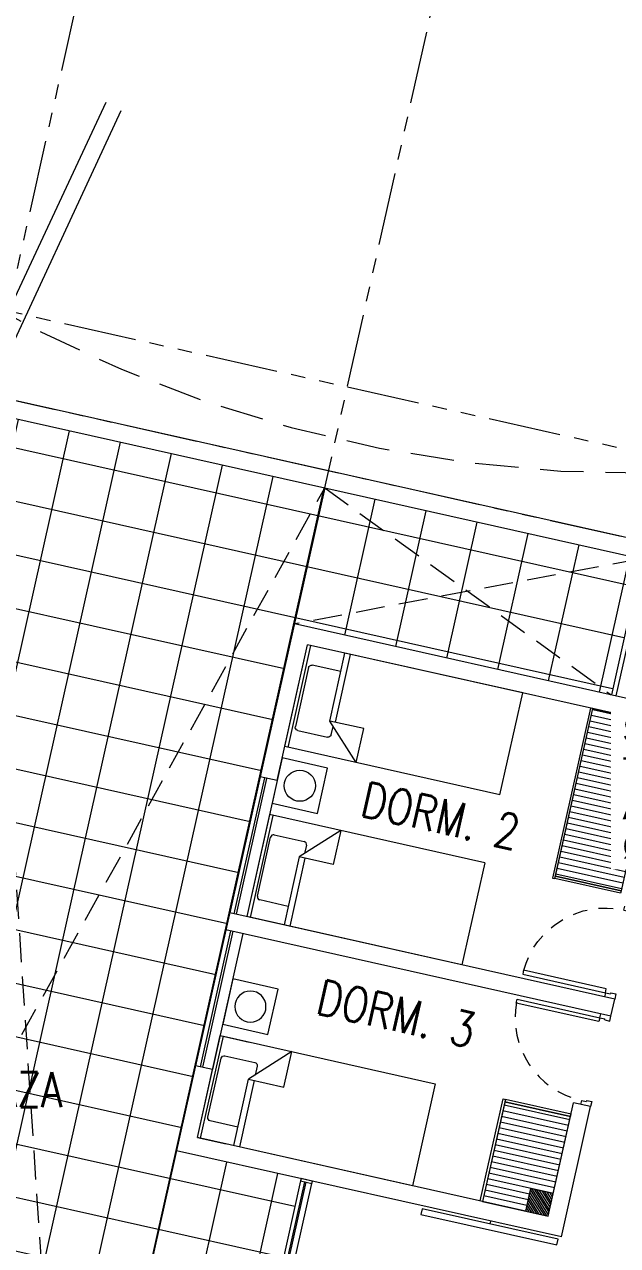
# Model space of a CAD drawing. Header units: millimetres. Extents: x 2471 to 2909, y 1327 to 1568.
# Drawn here: x 2624.46 to 2629.57, y 1508.15 to 1518.67 of the extents above; entities that cross this region are included whole.
import ezdxf
from ezdxf import colors
from ezdxf.entities.mleader import LeaderData, LeaderLine
from ezdxf.math import Vec2, Vec3
from ezdxf.xclip import XClip

# ---------------------------------------------------------------- set-up
doc = ezdxf.new("R2010")
doc.units = ezdxf.units.MM
doc.header["$XCLIPFRAME"] = 2
for name, pattern in [('ACAD_ISO07W100', [3, 0, -3]), ('HIDDEN', [0.375, 0.25, -0.125]), ('HIDDEN2', [0.1875, 0.125, -0.0625]), ('PHANTOM', [2.5, 1.25, -0.25, 0.25, -0.25, 0.25, -0.25])]:
    doc.linetypes.add(name, pattern=pattern)
doc.layers.get('0').update_dxf_attribs({"color": 251, "lineweight": 9})
for name, color, linetype, lineweight in [('00_TEXTO_G3S', 7, 'Continuous', 9), ('A-EJES', 251, 'PHANTOM', 13), ('A-ESTRUCTURA-HATCH', 251, 'Continuous', 13), ('A-HATCH', 251, 'Continuous', 13), ('A-MOBILIARIO', 251, 'Continuous', 13), ('A-MURO ALTO', 251, 'Continuous', 13), ('A-MURO BAJO', 251, 'Continuous', 13), ('A-MUROS', 251, 'Continuous', 13), ('A-PROYECCIONES', 251, 'HIDDEN', 13), ('A_50_TextoAmbiente', 251, 'Continuous', 13), ('DLP_MOBILIARIO FIJO', 251, 'Continuous', 13), ('DLP_MURO BAJO', 251, 'Continuous', 13)]:
    doc.layers.add(name, color=color, linetype=linetype, lineweight=lineweight)
doc.styles.add('R100-200', font='romans.shx', dxfattribs={"width": 0.8, "height": 0.3})
doc.styles.get("Standard").update_dxf_attribs({"font": 'arial.ttf'})

# ---------------------------------------------------------------- blocks, each defined once
blk = doc.blocks.new('A$C64a6e5d1')
at = {"layer": 'A-EJES', "ltscale": 0.5}
for p, q in [((50.39938665530644, 147.0567348105833, -1.460002156855077e-07), (46.52420764882118, 129.7449893923476, -9.598929531925941e-08)), ((49.45158609608188, 129.0897242678329, -3.726943398050152e-07), (53.32675267502782, 146.4014724679291, -3.726943398050152e-07)), ((67.83139129332267, 133.9320371672511), (27.5014144249435, 142.9595067175105, 1.593345863027645e-07)), ((67.13926092261681, 133.328480085358, -3.72694339808646e-07), (27.84295012222719, 142.1245736302808, -2.133597521990799e-07))]:
    blk.add_line(p, q, dxfattribs=at)
blk = doc.blocks.new('EST P1')
at = {"layer": 'A-ESTRUCTURA-HATCH'}
h = blk.add_hatch(dxfattribs=at)
h.set_pattern_fill('ANSI31', color=256, scale=0.02, angle=-1.27e-14)
h.set_pattern_definition([(44.99999999999999, (-226392.077087921, -8188203.059610654), (-0.04490128060534576, 0.04490128060534578), [])])
h.paths.add_polyline_path([(-3.609998156578513, 5.049997552298009), (-3.610000176762696, 4.849997552111745), (-44.785000133008, 4.84999814722687), (-44.78500010908465, -0.1500023566186428), (-46.9899987593235, -0.1500020446255803), (-46.98999930798891, -11.15000239294022), (-3.609999100328423, -11.15005090925843), (-3.609999100328423, -11.40005090925843), (-47.23999938514316, -11.40005881432444), (-47.23999953552266, 0.1499976431950927), (-45.03499953550636, 0.1499976431950927), (-45.0350001337647, 5.049998153932393)])
h.paths.add_polyline_path([(5.875668717722874, 4.849997540004551), (5.875668724213028, 5.04999746195972), (35.53000006324146, 5.049996703863144), (35.53000006324146, 4.849997698329389)])
h.paths.add_polyline_path([(47.9150172030495, 5.049996227957308), (35.58000069746049, 5.049997348338366), (35.58000069746049, 4.849997348152101), (47.9150167714979, 4.849997607059777)])
h.paths.add_polyline_path([(51.86500159354182, 4.849997512064874), (53.37567124809721, 4.84999814722687), (53.37566821934888, 5.049995731562376), (51.86500180143048, 5.049995731562376)])
edge = h.paths.add_edge_path()
edge.add_arc((63.30066905260901, -0.1500025354325771), 9.699999993899837, 359.9999991583288, 539.9999991583288)
edge.add_line((53.60066905870917, -0.1500023929402232), (53.80066905872081, -0.1500023929402232))
edge.add_arc((63.30066905263811, -0.1500025345012546), 9.4999999939173, 0.904707007975901, 179.9999991462264, ccw=False)
edge.add_line((72.79948476422578, -2.6654452085495e-06), (70.35068066572421, 2.236943691968918e-05))
edge.add_line((70.35068066572421, 2.236943691968918e-05), (70.35067913253442, -0.1499448418617249))
edge.add_line((70.35067913253442, -0.1499448418617249), (73.00066904650885, -0.150002677924931))
edge = h.paths.add_edge_path()
edge.add_arc((63.30071679371758, -0.1499939998611808), 3.299962339182982, 0.0008535084975947384, 49.99468487219946)
edge.add_line((65.42212619486963, 2.377727027982473), (65.4221670004481, -0.1499835988506675))
edge.add_line((65.4221670004481, -0.1499835988506675), (65.27216700115241, -0.1499896282330155))
edge.add_line((65.27216700115241, -0.1499896282330155), (65.27206754402141, 2.496426238678396))
edge.add_arc((63.30066965197329, -0.1500051133334637), 3.300001295406272, 53.31658296793058, 179.9999577317531)
edge.add_line((60.00066835692269, -0.1500026788562536), (59.80066835691105, -0.1500026788562536))
edge.add_arc((63.30067374499049, -0.1500072199851274), 3.50000538808239, 2.4573619850427235, 179.9999256608235, ccw=False)
edge.add_line((66.79746054686257, 5.869567394256592e-05), (69.45068066581734, 3.157090395689011e-05))
edge.add_line((69.45068066581734, 3.157090395689011e-05), (69.45067913254024, -0.1499448418617249))
edge.add_line((69.45067913254024, -0.1499448418617249), (66.60067913253442, -0.1499448418617249))
h.paths.add_polyline_path([(-3.559999100340065, -11.15003591403365), (35.53000069747213, -11.15003591403365), (35.53000069747213, -11.40006590355188), (-3.559999100340065, -11.40006590355188)])
h.paths.add_polyline_path([(35.58000069746049, -11.1500659417361), (71.88000514594023, -11.1501255556941), (71.88000514594023, -11.40006201900542), (35.58000069746049, -11.40000240504742)])
blk = doc.blocks.new('A$C47ad906b')
at = {"linetype": 'ACAD_ISO07W100'}
blk.add_blockref('EST P1', (27.08587306272238, 53.63165718247183), dxfattribs=at)
blk = doc.blocks.new('A$C77AB7FBD')
at = {"linetype": 'Continuous'}
for p, q in [((0, 1.862645149230957e-09), (0, 1.900000002235174)), ((0.9000000000232831, 1.900000002235174), (0, 1.900000002235174)), ((0.9000000000232831, 1.862645149230957e-09), (0.9000000000232831, 1.900000002235174)), ((0.9000000000232831, 1.870000001043081), (0, 1.870000001043081)), ((0.1640294369426556, 1.570000002160668), (0.1640294369426556, 1.821946784853935)), ((0.1907700529554859, 1.848687399178743), (0.711901874281466, 1.848687399178743)), ((0.738642490352504, 1.821946784853935), (0.738642490352504, 1.558462580665946)), ((0.5999999999767169, 1.570000002160668), (0, 1.570000002160668)), ((0.5999999999767169, 1.52000000141561), (0, 1.52000000141561)), ((0.5999999999767169, 1.27000000141561), (0.5999999999767169, 1.570000002160668)), ((0.9000000000232831, 1.27000000141561), (0.5999999999767169, 1.570000002160668)), ((0.711901874281466, 1.531721964478493), (0.638278037076816, 1.531721964478493)), ((0.9000000000232831, 1.27000000141561), (0.5999999999767169, 1.27000000141561)), ((0.9000000000232831, 1.862645149230957e-09), (0, 1.862645149230957e-09))]:
    blk.add_line(p, q, dxfattribs=at)
for centre, start, end in [((0.1907700529554859, 1.821946784853935), 90, 180), ((0.711901874281466, 1.821946784853935), 0, 90), ((0.711901874281466, 1.558462580665946), 270, 0)]:
    blk.add_arc(centre, 0.0267406160245618, start, end, dxfattribs=at)
blk = doc.blocks.new('A$C2EBA15F5')
blk.add_lwpolyline([(-3.785403350775596e-07, 0.4000002069469701), (-3.785403350775596e-07, 2.06946879188763e-07), (0.3999996214597559, 2.06946879188763e-07), (0.3999996214597559, 0.4000002069469701)], close=True)
blk.add_circle((0.199999621459483, 0.2000002069469247), 0.1343855865280572)
blk = doc.blocks.new('CAMA PROYECCION')
for p, q in [((37.49495984371151, 40.64229123768041, -1.241096001988298e-07), (37.49495984371151, 38.77096361561439, -1.241096001988298e-07)), ((38.39491527601831, 40.64229123768041, -1.241096001988298e-07), (37.49495984371151, 40.64229123768041, -1.241096001988298e-07)), ((38.39491527601831, 38.77096361561439, -1.241096001988298e-07), (38.39491527601831, 40.64229123768041, -1.241096001988298e-07)), ((38.08058744596974, 39.37410355817156, -1.241096001988298e-07), (38.3949492366005, 39.37410355817156, -1.241096001988298e-07)), ((38.3949492366005, 39.37410355817156, -1.241096001988298e-07), (38.08058744596974, 39.06438304712879, -1.241096001988298e-07)), ((38.08058744596974, 39.06438304712879, -1.241096001988298e-07), (38.08058744596974, 39.37410355817156, -1.241096001988298e-07)), ((38.08058744596974, 39.11328628571437, -1.241096001988298e-07), (37.49498701217726, 39.11328628571437, -1.241096001988298e-07)), ((37.49498701217726, 39.06438304712879, -1.241096001988298e-07), (38.08058744596974, 39.06438304712879, -1.241096001988298e-07)), ((37.65898945646768, 39.06438304712879, -1.241096001988298e-07), (37.65898945646768, 38.82034461987314, -1.241096001988298e-07)), ((38.20686189382559, 39.11056943912627, -1.241096001988298e-07), (38.12746436980842, 39.11056943912627, -1.241096001988298e-07)), ((38.23360250984979, 38.82034461987314, -1.241096001988298e-07), (38.23360250984979, 39.08382882310161, -1.241096001988298e-07)), ((37.49495984371151, 38.74229123768032, -1.241096001988298e-07), (37.49495984371151, 38.99736749795557, -1.241096001988298e-07)), ((38.39491527601831, 38.74229123768032, -1.241096001988298e-07), (38.39491527601831, 38.99736749795557, -1.241096001988298e-07)), ((37.49495984371151, 38.77096361561439, -1.241096001988298e-07), (38.39491527601831, 38.77096361561439, -1.241096001988298e-07)), ((37.49495984371151, 38.74229123768032, -1.241096001988298e-07), (38.39491527601831, 38.74229123768032, -1.241096001988298e-07)), ((37.68573007249233, 38.79360400384849, -1.241096001988298e-07), (38.20686189382559, 38.79360400384849, -1.241096001988298e-07))]:
    blk.add_line(p, q)
at = {"elevation": -1.241096001988299e-07}
blk.add_lwpolyline([(38.49496053575285, 38.74229123704959), (38.49496053575285, 39.14229123704968), (38.89496053575294, 39.14229123704968), (38.89496053575294, 38.74229123704959)], close=True, dxfattribs=at)
blk.add_circle((38.69496053575313, 38.94229123704963, -1.241096001988299e-07), 0.1343855865280572)
for centre, start, end in [((38.20686189382559, 39.08382882310161, -1.241096001988298e-07), 0, 90), ((37.68573007249233, 38.82034461987314, -1.241096001988298e-07), 180, 270), ((38.20686189382559, 38.82034461987314, -1.241096001988298e-07), 270, 0)]:
    blk.add_arc(centre, 0.0267406160245618, start, end)
blk = doc.blocks.new('*U844')
for p, q in [((0.01000000000002288, 0.7549999999999841), (0.01000000000002288, 0.8)), ((0.05500000000001258, 0.7549999999999841), (0.01000000000002288, 0.7549999999999841)), ((0.1000000000000001, 0.7649999999999748), (0.05500000000001258, 0.7649999999999748)), ((0.05500000000001258, 0.7549999999999841), (0.05500000000001258, 0.7649999999999748)), ((0.1000000000000001, 0.7649999999999748), (0.1000000000000002, 0.8)), ((0.0550000000000125, 0.04499999999998749), (0.0100000000000227, 0.04499999999998749)), ((0.0100000000000227, 0.04499999999998749), (0.0100000000000227, 0)), ((0.0550000000000125, 0.04499999999998749), (0.0550000000000125, 0.03499999999999662)), ((0.1, 0.03499999999999662), (0.0550000000000125, 0.03499999999999662)), ((0.1, 0.03499999999999662), (0.1, 0))]:
    blk.add_line(p, q)
blk.add_lwpolyline([(0.8299999999999961, 0.06999999999999731), (0.8299999999999961, 0.03499999999999662), (0.1, 0.03499999999999662), (0.1, 0.06999999999999731)], close=True)
at = {"color": 7, "linetype": 'HIDDEN2'}
blk.add_arc((0.09958193902158569, 0.0340284063912646), 0.7309717131584941, 2.230145855365211, 89.96723111097609, dxfattribs=at)
blk = doc.blocks.new('A$C67C01FD6')
blk.add_line((0.02500000000009095, 0), (0, 0))
blk.add_lwpolyline([(0.02500000000009095, 0.599999999999909), (0.0749999999998181, 0.599999999999909), (0.0749999999998181, -0.599999999999909), (0.02500000000009095, -0.599999999999909), (0.02500000000009095, 0.599999999999909)])
blk = doc.blocks.new('TF_P1')
at = {"layer": 'A-HATCH'}
h = blk.add_hatch(dxfattribs=at)
h.set_pattern_fill('ANSI31', color=8, scale=0.005, angle=180)
h.set_pattern_definition([(225, (52.64096816349056, 8.248998025592101), (0.01122532015133644, -0.01122532015133644), [])])
h.paths.add_polyline_path([(5.84999962082356, 0.2489979985331736), (5.649999980650769, 0.2489979985331736), (5.649999980650769, 0.4489979985331765), (5.84999962082356, 0.4489979985331765)])
at = {"layer": 'DLP_MOBILIARIO FIJO'}
h = blk.add_hatch(dxfattribs=at)
h.set_pattern_fill('_USER', color=8, scale=0.05, angle=270, pattern_type=0)
h.set_pattern_definition([(270, (2.980000531581062, -0.1299999957164246), (0.05, -9.184850993605149e-18), [])])
h.paths.add_polyline_path([(2.980000531581062, -0.1299999957159343), (2.980000531581062, 0.4500000029802322), (1.700000019475006, 0.4500000029802287), (1.700000019475006, 0.2500000049088129), (1.500000000011831, 0.2500000049088129), (1.500000000011831, -0.1299999957159343)])
h = blk.add_hatch(dxfattribs=at)
h.set_pattern_fill('_USER', color=8, scale=0.05, angle=450, pattern_type=0)
h.set_pattern_definition([(90, (4.969999487916859, -0.1310020020915736), (-0.05, 1.530808498934192e-17), [])])
h.paths.add_polyline_path([(5.850000000351322, 0.2489979985331736), (5.649999980650769, 0.2489979985331736), (5.649999980650769, 0.4489980016671495), (4.969999487916859, 0.4489979966045858), (4.969999487916859, -0.1310020019468041), (5.850000000351322, -0.1310019955768631)])
at = {"layer": 'A-MUROS', "color": 8}
for p, q in [((1.350000000093139, 0.6000000007447852), (1.350000000034932, -2.799999999254851)), ((4.05000000007022, 0.6000000007447852), (3.900000000093321, 0.6000000007447852)), ((3.900000000093321, 0.6000000007447852), (3.900000000035114, -2.799999999254851)), ((4.05000000007022, 0.6000000007447852), (4.050000000012012, -2.799999999254851)), ((6.00000000010278, 0.6000000007552444), (4.850000000058579, 0.6000000007447852)), ((4.850000000058579, 0.6000000007447852), (4.850000000000371, 0.4500000011175871)), ((6.00000000010278, 0.6000000007552444), (6.000000000044572, -2.799999999244847)), ((5.649999980650769, 0.4489979985331694), (4.850000000000371, 0.4500000011175871)), ((5.649999980650769, 0.4489979985331694), (5.649999980650769, 0.2489979985331736)), ((1.500000356599237, 0.2500000049088129), (1.500000000011831, -2.649999997764553)), ((5.649999980650769, 0.2489979985331736), (5.850000000113944, 0.2489979985331736)), ((5.850000055046117, 0.2489979985331736), (5.850000000027656, -2.649999997754549)), ((2.700000000035295, -2.649999998230214), (1.500000000011831, -2.649999997764553)), ((2.700000000035295, -2.649999998230214), (2.700000000035295, -2.799999997857867)), ((5.850000000027656, -2.649999997754549), (5.250000000011831, -2.64999999962356)), ((5.250000000011831, -2.64999999962356), (5.250000000011831, -2.799999999251213)), ((2.700000000035295, -2.799999997857867), (1.350000000034932, -2.799999999254851)), ((4.050000000012012, -2.799999999254851), (3.900000000035114, -2.799999999254851)), ((6.000000000044572, -2.799999999244847), (5.250000000011831, -2.799999999251213))]:
    blk.add_line(p, q, dxfattribs=at)
at = {"layer": 'DLP_MOBILIARIO FIJO', "color": 8}
for p, q in [((0.2000000000232873, 0.04000000096857548), (1.350000000034932, 0.04000000096857548)), ((3.900000000035114, -2.73999999873331), (2.700000000035295, -2.739999997336326)), ((3.900000000035114, -2.759999998286276), (2.700000000035295, -2.759999996889292)), ((4.050000000012012, -2.73999999873331), (5.250000000011831, -2.739999998729672)), ((4.050000000012012, -2.759999998286276), (5.250000000011831, -2.759999998282638))]:
    blk.add_line(p, q, dxfattribs=at)
for points in [[(1.500000000011831, 0.4500000029802287), (2.980000531581062, 0.4500000029802322), (2.980000531581062, -0.1299999957159343), (1.500000000011831, -0.1299999957159343)], [(5.850000000351322, 0.448998003156138), (4.969999487916859, 0.4489979966045858), (4.969999487916859, -0.1310020020915736), (5.850000000351322, -0.1310019955400286)]]:
    blk.add_lwpolyline(points, close=True, dxfattribs=at)
for points, elevation in [([(2.980000531581062, 0.4500000730276952), (2.999998458107292, 0.4500000730276952), (2.999998458107292, -0.1299999957159343), (2.980000531581062, -0.1299999957159343)], 8.882961258307698e-07), ([(4.969999487916859, 0.4489980666520488), (4.950001561390629, 0.4489980666520488), (4.950001561390629, -0.1310020020915736), (4.969999487916859, -0.1310020020915736)], 8.882961258307698e-07), ([(3.000000531581044, -0.1499999957159162), (3.000000531581044, -0.1299999957159343), (1.500000000026837, -0.1299999957527689), (1.500000000026837, -0.1499999957532054)], 8.882961258307698e-07), ([(4.949999487916877, -0.1510020020915555), (4.949999487916877, -0.1310020020915736), (5.850000000336316, -0.1310019955768631), (5.850000000336316, -0.1510019955768449)], 8.882961258307698e-07), ([(6.020000077614448, -1.600012335714382), (6.000000077614011, -1.600012335714382), (6.000000077615375, -1.700012335714657), (6.020000077601715, -1.700012335717386)], -8.179694059064416e-06), ([(7.35999961478587, -1.66251817632083), (6.019998371695188, -1.66251817632083), (6.019998371695188, -1.652518176768083), (7.35999961478587, -1.652518176768083)], -5.667699931049602e-06)]:
    blk.add_lwpolyline(points, close=True, dxfattribs=dict(at, elevation=elevation))
at = {"layer": 'DLP_MURO BAJO', "color": 8}
for p, q in [((0.2000000000232873, 0), (1.350000000034932, 0)), ((8.679999926023363, -1.600018175194691, -9.987828882814929e-06), (6.01999868177564, -1.600018177904985, -1.794409572882301e-06)), ((6.019998682532339, -1.700018177923905, -1.794409572882301e-06), (8.679999926024273, -1.700018175194511, -9.987828882814929e-06)), ((2.700000000035295, -2.649999998230214), (3.900000000035114, -2.649999999627198)), ((4.050000000012012, -2.649999999627198), (5.250000000011831, -2.64999999962356)), ((2.700000000035295, -2.799999997857867), (3.900000000035114, -2.799999999254851)), ((4.050000000012012, -2.799999999254851), (5.250000000011831, -2.799999999251213))]:
    blk.add_line(p, q, dxfattribs=at)
at = {"layer": 'A-MOBILIARIO', "color": 8, "xscale": -1}
for name, p, rotation in [('*U844', (3.900000000093321, 0.6100000007450035), 90), ('A$C67C01FD6', (6.000000000263761, -0.02499824557435204, -3.87824688695443e-06), 180), ('A$C77AB7FBD', (1.500000175857174, -0.7499996714291228), 180)]:
    blk.add_blockref(name, p, dxfattribs=dict(at, rotation=rotation))
at = {"layer": 'A-MOBILIARIO', "color": 8}
for name, p, rotation in [('*U844', (4.05000000007022, 0.6100000007450035), 270), ('A$C77AB7FBD', (3.900002424265047, -0.7499998651442183), 180)]:
    blk.add_blockref(name, p, dxfattribs=dict(at, rotation=rotation))
at = {"layer": 'A-MOBILIARIO', "color": 8, "xscale": -1}
blk.add_blockref('CAMA PROYECCION', (43.34495984372642, -41.39229123543511, 1.241096001988299e-07), dxfattribs=at)
at = {"layer": 'A-MOBILIARIO', "color": 8, "extrusion": (0, 0, -1), "xscale": -1, "zscale": -1, "rotation": 180}
blk.add_blockref('A$C2EBA15F5', (-2.899999797340577, -2.249999820440735), dxfattribs=at)
blk = doc.blocks.new('A$C4760cff2')
at = {"layer": 'A_50_TextoAmbiente', "style": 'R100-200', "width": 0.8}
for s, p in [('DORM. 2', (11.62461451417767, 46.59837101958692)), ('DORM. 3', (11.24332000804134, 44.89515397138894))]:
    blk.add_text(s, height=0.2999999999999998, rotation=347.3821793732097, dxfattribs=at).set_placement(p)
blk.add_text('TERRAZA', height=0.2999999999999998, dxfattribs=at).set_placement((7.702238731173566, 44.08517311234027))

msp = doc.modelspace()

# ---------------------------------------------------------------- hatches: boundary and pattern name
at = {"layer": 'A-HATCH'}
h = msp.add_hatch(dxfattribs=at)
h.set_pattern_fill('_USER', color=256, scale=0.4500000000000005, angle=-102.6156181418625, double=1, pattern_type=0)
h.set_pattern_definition([(257.3843818581374, (-223918.5418844333, -8186702.851716646), (0.4391357681036481, -0.09828416541854261), []), (347.3843818581374, (-223918.5418844333, -8186702.851716646), (0.09828416541854293, 0.439135768103648), [])])
h.paths.add_polyline_path([(2624.817367824078, 1504.72325355914), (2621.889623399962, 1505.378629103122), (2624.117692895983, 1515.332106635725), (2629.773000381093, 1514.066371214395), (2629.514968977244, 1512.894730936555), (2626.784005591027, 1513.505767678661), (2625.767893990028, 1508.968145208252), (2626.841686288935, 1508.72808025573), (2626.251866547005, 1506.093291408201), (2625.178451444189, 1506.333582967339)])

# ---------------------------------------------------------------- block references
at = {"color": 1}
msp.add_blockref('A$C64a6e5d1', (2575.878941199735, 1377.926736980495), dxfattribs=at)

# ---------------------------------------------------------------- next in the draw order: block references
at = {"linetype": 'ACAD_ISO07W100'}
ref = msp.add_blockref('A$C47ad906b', (2601.728454235148, 1500.834873529901, -2.304718188154694e-09), dxfattribs=dict(at, rotation=257.382711444673))
XClip(ref).set_block_clipping_path([(-32.77710999548435, 2.2226421867962927), (98.96615245100111, 2.2311685525346547), (98.96582661475986, 7.231224972754717), (99.7946497676894, 7.231278989929706), (100.08608320448548, 13.481463528471068), (100.176612354815, 17.314981514588), (100.32678451668471, 20.530439506517723), (97.17119621951133, 20.67732101166621), (93.53380543459207, 23.280716648325324), (85.41223580669612, 23.279833930078894), (85.41217793151736, 21.808750877389684), (84.86857534665614, 21.459551773732528), (84.2744105560705, 21.01401810324751), (83.7236675163731, 20.53151851356961), (83.22179840318859, 20.020823718979955), (82.91194829251617, 19.664258553879336), (82.69026670884341, 19.38575214636512), (82.420844219625, 19.017134400783107), (81.52532524056733, 21.681570396991447), (-19.037432584911585, 21.6816708042752), (-22.95227990951389, 17.248210166580975), (-26.321719695813954, 13.732875738991424), (-31.40991248935461, 12.208078899187967), (-35.66280288435519, 13.13839321071282)])

# ---------------------------------------------------------------- next in the draw order: linework, layer by layer
at = {"layer": 'A-MURO ALTO', "elevation": -3.362277385823111e-06}
for points in [[(2625.158910236401, 1517.999019845208), (2624.008797986425, 1515.543957817187)], [(2625.287885694757, 1517.925307251332), (2624.150502824974, 1515.478701418084)]]:
    msp.add_lwpolyline(points, dxfattribs=at)
at = {"layer": 'A-PROYECCIONES', "color": 8, "ltscale": 1.5}
msp.add_arc((2629.722836226828, 1526.209534628136, -8.087886271823663e-07), 11.40475698685846, 138.6849172666687, 324.8690885364181, dxfattribs=at)

# ---------------------------------------------------------------- next in the draw order: block references
at = {"color": 251, "rotation": 257.381886132596}
msp.add_blockref('TF_P1', (2629.811355779085, 1514.211794774798, -2.447181723795563e-06), dxfattribs=at)

# ---------------------------------------------------------------- next in the draw order: linework, layer by layer
at = {"layer": 'A-MURO ALTO', "elevation": -3.362277385823111e-06}
msp.add_lwpolyline([(2629.810439736953, 1514.211735792277), (2624.150502824828, 1515.478701418084), (2624.117741290268, 1515.332322859955), (2629.777666356727, 1514.065326717501)], close=True, dxfattribs=at)
at = {"layer": 'A-MURO BAJO', "ltscale": 0.5, "elevation": -3.362277385823111e-06}
msp.add_lwpolyline([(2624.817367824078, 1504.72325355914), (2621.889623399962, 1505.378629103122), (2624.117692895983, 1515.332106635725), (2627.045119298702, 1514.676895132107)], close=True, dxfattribs=at)
at = {"layer": 'A-PROYECCIONES'}
for p, q in [((2624.117902975405, 1515.332059616973, -3.362277385823111e-06), (2624.817177646407, 1504.723294969467, -3.362277385823111e-06)), ((2621.889623399962, 1505.378629103122, -3.362277385823111e-06), (2627.045303552928, 1514.676976711308, -3.362277385823111e-06)), ((2627.045303552928, 1514.676976711308, -3.362277385823111e-06), (2629.515552998454, 1512.894309474905, -3.362277385823111e-06)), ((2629.773016077633, 1514.066374156443, -3.362277385823111e-06), (2626.783171902228, 1513.505941340519, -3.362277385823111e-06))]:
    msp.add_line(p, q, dxfattribs=at)

# ---------------------------------------------------------------- next in the draw order: block references
msp.add_blockref('A$C4760cff2', (2615.714668416236, 1465.258185988111, 1.468686178264443e-05))

# ---------------------------------------------------------------- next in the draw order: leaders
at = {"layer": '00_TEXTO_G3S'}
ml = msp.add_multileader_mtext('Standard', dxfattribs=at)
ml.set_content('SUBE TUBERIA ACERO FE Ø4"', color=256)
ml.set_leader_properties(color=256, linetype='ByLayer', lineweight=-1)
ml.build(insert=Vec2(0, 0))
ml.multileader.update_dxf_attribs({"dogleg_length": 5, "arrow_head_size": 0.25, "scale": 0.5})
ctx = ml.context
ctx.base_point, ctx.scale, ctx.char_height, ctx.arrow_head_size, ctx.landing_gap_size, ctx.plane_origin = Vec3(2629.562758277162, 1512.586796917517, 2.301258743186356), 0.5, 0.2, 0.25, 0.05, Vec3(2634.259764102614, 1513.475262770602, 2.301258743186356)
notes = []
notes.append((ctx, [(1, (1, 1, 0), (2633.681880083262, 1512.586796917517, 2.301258743186356), (-1, 0), 0.9236238524845248, [(0, [(2634.214030802883, 1513.411700497495, 2.301258743186356)], 0, [])])]))
ctx.mtext.insert, ctx.mtext.width, ctx.mtext.defined_height, ctx.mtext.flow_direction = Vec3(2629.612758277162, 1512.690821474134, 2.301258743186356), 3.109345156889503, 0.07801841746263803, 5
ctx.mtext.has_bg_fill, ctx.mtext.bg_color, ctx.mtext.bg_scale_factor, ctx.mtext.bg_transparency, ctx.mtext.use_window_bg_color = 1, -1027028792, 1.5, 0, 1
for ctx, leaders in notes:
    for number, flags, end, landing, length, lines in leaders:
        leader = LeaderData()
        leader.index, (leader.has_last_leader_line, leader.has_dogleg_vector, leader.attachment_direction) = number, flags
        leader.last_leader_point, leader.dogleg_vector, leader.dogleg_length = Vec3(end), Vec3(landing), length
        for number, points, colour, breaks in lines:
            line = LeaderLine()
            line.index, line.vertices, line.color, line.breaks = number, Vec3.list(points), colors.encode_raw_color(colour), breaks
            leader.lines.append(line)
        ctx.leaders.append(leader)

doc.saveas('drawing.dxf')
